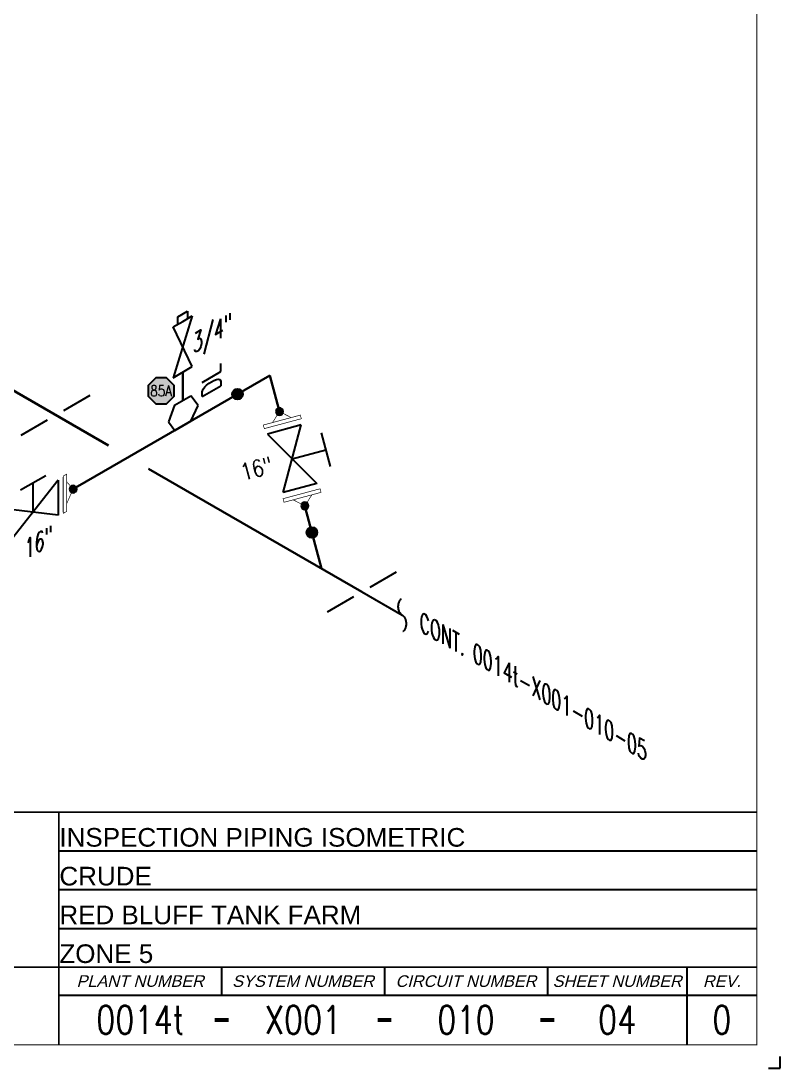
# Model space of a CAD drawing. Header units: inches. Extents: x 0 to 17.2, y 0 to 11.2.
# Drawn here: x 13.17 to 17.25, y 0 to 5.62 of the extents above; entities that cross this region are included whole.
import ezdxf
from ezdxf.enums import TextEntityAlignment as Align

# ---------------------------------------------------------------- set-up
doc = ezdxf.new("R2010")
doc.units = ezdxf.units.IN
doc.header["$MEASUREMENT"] = 0
doc.linetypes.add('HIDDEN2', pattern=[0.1875, 0.125, -0.0625])
for name, color, linetype in [('3', 1, 'Continuous'), ('BORDER', 3, 'Continuous'), ('BORDERTEXT', 7, 'Continuous'), ('COMP', 1, 'Continuous'), ('Continuation', 7, 'Continuous'), ('DL', 20, 'Continuous'), ('FITTINGS', 4, 'Continuous'), ('PART_PCML', 7, 'Continuous'), ('PIPE-ANNO', 150, 'HIDDEN2'), ('TEXT', 7, 'Continuous'), ('UNAS.PIPE', 251, 'Continuous'), ('WELD POINTS', 41, 'Continuous'), ('Welds', 7, 'Continuous')]:
    doc.layers.add(name, color=color, linetype=linetype)
doc.layers.add('PIPE', color=7, linetype='Continuous', lineweight=30)
doc.styles.add('FEASStandard', font='arial.ttf')
doc.styles.add('ISO30', font='simplex.shx', dxfattribs={"width": 0.85, "oblique": 30, "height": 0.075})
doc.styles.add('PART_Standard', font='romans', dxfattribs={"width": 0.8, "height": 0.09})
doc.styles.add('Richmond', font='arial.ttf')
doc.styles.add('SIMPLEX', font='ROMANS')

# ---------------------------------------------------------------- blocks, each defined once
blk = doc.blocks.new('Border')
at = {"layer": 'BORDER'}
for p, q in [((13.5, 1.2917), (17.25, 1.2917)), ((13.5, 1.0833), (17.25, 1.0833)), ((13.5, 0.875), (17.25, 0.875)), ((14.375, 0.6667), (14.375, 0.5173)), ((15.25, 0.6667), (15.25, 0.5173)), ((16.125, 0.6667), (16.125, 0.5173)), ((16.875, 0.6667), (16.875, 0.25)), ((13.5, 0.5173), (17.25, 0.5173))]:
    blk.add_line(p, q, dxfattribs=at)
at = {"layer": 'BORDER', "const_width": 0.005}
blk.add_lwpolyline([(0.25, 0.25), (17.25, 0.25), (17.25, 11.25), (0.25, 11.25)], close=True, dxfattribs=at)
at = {"layer": 'BORDER', "const_width": 0.00833}
for points in [[(17.25, 1.5), (0.25, 1.5)], [(13.5, 0.25), (13.5, 1.5)], [(13.225, 0.6667), (17.25, 0.6667)]]:
    blk.add_lwpolyline(points, dxfattribs=at)
at = {"layer": 'BORDERTEXT'}
blk.add_line((16.113, 0.3836), (16.125, 0.3836), dxfattribs=at)
at = {"layer": 'BORDERTEXT', "const_width": 0.0208}
for points in [[(14.3375, 0.3836), (14.4125, 0.3836)], [(15.2125, 0.3836), (15.2875, 0.3836)], [(16.0875, 0.3836), (16.1625, 0.3836)]]:
    blk.add_lwpolyline(points, dxfattribs=at)
at = {"layer": 'BORDERTEXT', "style": 'FEASStandard', "oblique": 15}
for s, p in [('PLANT NUMBER', (13.9375, 0.592)), ('SYSTEM NUMBER', (14.8125, 0.592)), ('CIRCUIT NUMBER', (15.6875, 0.592)), ('SHEET NUMBER', (16.5, 0.592)), ('REV.', (17.0625, 0.592))]:
    blk.add_text(s, height=0.0625, dxfattribs=at).set_placement(p, align=Align.MIDDLE)
blk = doc.blocks.new('BORDER TEXT')
at = {"layer": 'BORDERTEXT'}
for tag, p, height, style in [('API_PIPE_CLASS', (5.4645, 1.2542), 0.08, 'Richmond'), ('MATERIAL1', (12.263, 1.2111), 0.08, 'Richmond'), ('P&ID_#1', (0.25, 1.0831), 0.0625, 'FEASStandard'), ('LINE_#1', (1.4866, 1.0831), 0.0625, 'FEASStandard'), ('CVX_PIPE_SPEC', (5.4619, 1.0932), 0.08, 'Richmond'), ('MATERIAL2', (12.263, 1.0395), 0.08, 'Richmond'), ('OP_TEMP', (5.1687, 0.9325), 0.08, 'Richmond'), ('P&ID_#2', (0.25, 0.9224), 0.0625, 'FEASStandard'), ('LINE_#2', (1.4866, 0.9224), 0.0625, 'FEASStandard'), ('MATERIAL3', (12.263, 0.868), 0.08, 'Richmond'), ('FROM', (5.0146, 0.7718), 0.08, 'Richmond'), ('P&ID_#3', (0.25, 0.7617), 0.0625, 'FEASStandard'), ('LINE_#3', (1.4866, 0.7617), 0.0625, 'FEASStandard'), ('MATERIAL4', (12.263, 0.6965), 0.08, 'Richmond'), ('TO', (4.8543, 0.6112), 0.08, 'Richmond'), ('P&ID_#4', (0.25, 0.601), 0.0625, 'FEASStandard'), ('LINE_#4', (1.4866, 0.601), 0.0625, 'FEASStandard'), ('MATERIAL5', (12.263, 0.5249), 0.08, 'Richmond'), ('MISC', (4.9789, 0.4506), 0.08, 'Richmond'), ('P&ID_#5', (0.25, 0.4403), 0.0625, 'FEASStandard'), ('LINE_#5', (1.4866, 0.4403), 0.0625, 'FEASStandard'), ('INSULATION', (12.9278, 0.4142), 0.0625, 'FEASStandard'), ('P&ID_#6', (0.25, 0.2796), 0.0625, 'FEASStandard'), ('LINE_#6', (1.4866, 0.2796), 0.0625, 'FEASStandard'), ('PWHT', (12.9278, 0.2806), 0.0625, 'FEASStandard')]:
    blk.add_attdef(tag, p, '', height=height, dxfattribs=dict(at, style=style))
at = {"layer": 'BORDERTEXT', "style": 'FEASStandard'}
for tag, p in [('DR.BY', (11.075, 0.5625)), ('DR.BY_DATE', (11.95, 0.5625)), ('CHK_BY', (11.075, 0.3542)), ('CHK._BY_DATE', (11.95, 0.3542))]:
    blk.add_attdef(tag, text='', height=0.1, dxfattribs=at).set_placement(p, align=Align.MIDDLE_CENTER)
at = {"layer": 'BORDERTEXT', "style": 'PART_Standard', "width": 0.8}
for tag, p in [('PLANT_NUMBER', (13.9375, 0.3836)), ('SYSTEM_NUMBER', (14.8125, 0.3836)), ('CIRCUIT_NUMBER', (15.6875, 0.3836)), ('SHEET_NUMBER', (16.5, 0.3836)), ('REVISION', (17.0625, 0.3836))]:
    blk.add_attdef(tag, text='', height=0.15, dxfattribs=at).set_placement(p, align=Align.MIDDLE_CENTER)
blk = doc.blocks.new('Plant Info')
at = {"layer": 'BORDERTEXT', "style": 'FEASStandard'}
for tag, p in [('DWG_TYPE', (-0.6333, -0.0756)), ('SYSTEM_NAME', (-0.6333, -0.284)), ('PLANT_NAME', (-0.6333, -0.4923)), ('ZONE', (-0.6333, -0.7006))]:
    blk.add_attdef(tag, p, '', height=0.1, dxfattribs=at)
blk = doc.blocks.new('4_SUPPORT_I-BEAM_30')
at = {"color": 0, "linetype": 'ByBlock', "lineweight": -2}
for p, q in [((-0.0435, 0.0251), (-0.1857, 0.1072)), ((0.1857, -0.1072), (0.0435, -0.0251))]:
    blk.add_line(p, q, dxfattribs=at)
blk = doc.blocks.new('2_WELD_SINGLE_00')
at = {"linetype": 'ByBlock', "lineweight": -2}
h = blk.add_hatch(color=0, dxfattribs=at)
edge = h.paths.add_edge_path()
edge.add_arc((0, 0), 0.0286, 0, 360)
at = {"color": 0, "linetype": 'ByBlock', "lineweight": -2}
blk.add_circle((0, 0), 0.0286, dxfattribs=at)
blk = doc.blocks.new('3_VALVE_FLANGE_GATE_00')
at = {"color": 0, "linetype": 'ByBlock', "lineweight": -2}
blk.add_line((-0.0938, 0.1875), (0.0938, 0.1875), dxfattribs=at)
blk.add_wipeout([(-0.1949, -0.0938), (-0.1624, -0.0938), (0, 0), (0.1624, -0.0938), (0.1949, -0.0938), (0.1949, 0.0938), (0.1624, 0.0938), (0, 0), (-0.1624, 0.0938), (-0.1949, 0.0938)], dxfattribs=at)
for p, q in [((0, 0), (0, 0.1875)), ((-0.1949, 0.0938), (-0.1949, -0.0938)), ((-0.1624, 0.0938), (-0.1624, -0.0938)), ((-0.1624, -0.0938), (0.1624, 0.0938)), ((0.1624, -0.0938), (-0.1624, 0.0938)), ((0.1624, 0.0938), (0.1624, -0.0938)), ((0.1949, 0.0938), (0.1949, -0.0938))]:
    blk.add_line(p, q, dxfattribs=at)
blk = doc.blocks.new('A09')
at = {"layer": 'Welds'}
h = blk.add_hatch(color=256, dxfattribs=at)
h.dxf.hatch_style = 1
h.paths.add_polyline_path([(-0.03, 0, 1), (0.03, 0, 1)])
blk.add_circle((0, 0), 0.03, dxfattribs=at)
blk = doc.blocks.new('*U48')
blk.add_wipeout([(-0.0221, -0.0043), (-0.0221, -0.1073), (0.012, -0.1073), (0.0592, -0.0043), (0.012, 0.0986), (-0.0221, 0.0986)]).dxf.layer = 'COMP'
at = {"layer": 'COMP', "linetype": 'Continuous', "const_width": 0.00347}
blk.add_lwpolyline([(0.01, -0.1058), (0.01, 0.1001), (-0.01, 0.1001), (-0.01, -0.1058)], close=True, dxfattribs=at)
blk.add_lwpolyline([(0.01, -0.0549), (0.0572, -0.0029), (0.01, 0.0491)], dxfattribs=at)
at = {"layer": '3', "xscale": 0.65, "yscale": 0.65, "zscale": 0.65}
blk.add_blockref('A09', (0.0572, -0.0029), dxfattribs=at)
blk = doc.blocks.new('*U49')
blk.add_wipeout([(-0.0221, -0.0043), (-0.0221, -0.1073), (0.012, -0.1073), (0.0592, -0.0043), (0.012, 0.0986), (-0.0221, 0.0986)]).dxf.layer = 'COMP'
at = {"layer": 'COMP', "linetype": 'Continuous', "const_width": 0.00347}
blk.add_lwpolyline([(0.01, -0.1058), (0.01, 0.1001), (-0.01, 0.1001), (-0.01, -0.1058)], close=True, dxfattribs=at)
blk.add_lwpolyline([(0.01, -0.0549), (0.0572, -0.0029), (0.01, 0.0491)], dxfattribs=at)
at = {"layer": '3', "xscale": 0.65, "yscale": 0.65, "zscale": 0.65}
blk.add_blockref('A09', (0.0572, -0.0029), dxfattribs=at)
blk = doc.blocks.new('1_Text_00')
at = {"layer": 'TEXT', "style": 'PART_Standard', "width": 0.8}
blk.add_attdef('TEXT', (-0.062, -0.0144), '', height=0.09, dxfattribs=at)
blk = doc.blocks.new('O-let 1')
at = {"layer": 'FITTINGS', "linetype": 'ByBlock'}
for p, q in [((-0.0439, -0.0254), (0.0439, 0.0254)), ((0.0827, -0.0263), (0.0439, 0.0254)), ((-0.0439, -0.0254), (-0.0768, -0.1149)), ((0.0437, -0.1104), (0.0827, -0.0263)), ((-0.0428, -0.1603), (0.0437, -0.1104)), ((-0.0768, -0.1149), (-0.0428, -0.1603))]:
    blk.add_line(p, q, dxfattribs=at)
blk = doc.blocks.new('Bleeder Valve 3')
at = {"layer": 'FITTINGS', "linetype": 'ByBlock'}
for p, q in [((0.051, 0.3022), (-0.0515, -0.0297)), ((-0.0256, 0.2976), (0.0253, 0.3271)), ((-0.0256, 0.258), (-0.0256, 0.2976)), ((-0.0002, 0.2727), (0.051, 0.3022)), ((0.0253, 0.3271), (0.0253, 0.2874)), ((-0.0513, 0.2431), (-0.0002, 0.2727)), ((0.0515, 0.0297), (-0.0513, 0.2431)), ((-0.0515, -0.0297), (0.0515, 0.0297))]:
    blk.add_line(p, q, dxfattribs=at)
blk = doc.blocks.new('Bleeder 3')
at = {"layer": 'PIPE', "linetype": 'Continuous'}
blk.add_line((-0.0005, 0.1353), (-0.0005, 0.2878), dxfattribs=at)
for name, p in [('Bleeder Valve 3', (-0.0005, 0.2878)), ('O-let 1', (-0.0005, 0.1353))]:
    blk.add_blockref(name, p)
blk = doc.blocks.new('DL_Vert_330')
at = {"layer": 'DL', "style": 'ISO30', "oblique": 330, "width": 0.85}
blk.add_text('DL', height=0.1, rotation=90, dxfattribs=at).set_placement((0, 0))
blk = doc.blocks.new('1_Text_30')
at = {"layer": 'TEXT', "style": 'PART_Standard', "oblique": 30, "width": 0.8}
blk.add_attdef('TEXT', (0, 0), '', height=0.09, rotation=30, dxfattribs=at)
blk = doc.blocks.new('1_BREAK-PIPE_PIPE_00')
at = {"color": 0, "linetype": 'ByBlock', "lineweight": -2}
for centre, major_axis in [((-0.03, 0.092), (0, -0.101)), ((0.03, -0.092), (0, 0.101))]:
    blk.add_ellipse(centre, major_axis=major_axis, ratio=0.711978, start_param=0.427466, end_param=3.141593, dxfattribs=at)
blk = doc.blocks.new('1_Tilde_00')
at = {"layer": 'PIPE-ANNO', "xscale": -0.5000000000000001, "yscale": 0.5, "zscale": 0.5}
blk.add_blockref('1_BREAK-PIPE_PIPE_00', (0, 0), dxfattribs=at)
blk = doc.blocks.new('1_Cont_330')
at = {"layer": 'Continuation', "style": 'PART_Standard', "oblique": 330, "width": 0.8}
blk.add_attdef('CONT.', (0, 0), '', height=0.09, rotation=330, dxfattribs=at)
blk = doc.blocks.new('3_VALVE_FLANGE_GATE_30')
at = {"color": 0, "linetype": 'ByBlock', "lineweight": -2}
blk.add_wipeout([(-0.1624, -0.1875), (-0.1353, -0.1719), (0, 0), (0.1353, -0.0156), (0.1624, 0), (0.1624, 0.1875), (0.1353, 0.1719), (0, 0), (-0.1353, 0.0156), (-0.1624, 0)], dxfattribs=at)
for p, q in [((0.1353, 0.1719), (-0.1353, -0.1719)), ((0.0677, 0.1953), (-0.0677, 0.1172)), ((0.1353, 0.1719), (0.1353, -0.0156)), ((0.1624, 0.1875), (0.1624, 0)), ((0, 0), (0, 0.1563)), ((-0.1624, 0), (-0.1624, -0.1875)), ((-0.1353, 0.0156), (-0.1353, -0.1719)), ((0.1353, -0.0156), (-0.1353, 0.0156))]:
    blk.add_line(p, q, dxfattribs=at)
blk = doc.blocks.new('AM9A04')
at = {"linetype": 'Continuous', "const_width": 0.01}
blk.add_lwpolyline([(0, -0.289), (0, 0.289), (-0.05, 0.318), (-0.05, -0.26)], close=True, dxfattribs=at)
at = {"const_width": 0.01}
blk.add_lwpolyline([(-0.05, -0.144), (-0.15, 0.087), (-0.05, 0.202)], dxfattribs=at)
blk = doc.blocks.new('*U14')
blk.add_wipeout([(0.052, -0.03), (0.0173, -0.07), (0.0173, -0.1101), (0, -0.1001), (0, 0.1001), (0.0173, 0.0901), (0.0173, 0.05)]).dxf.layer = 'COMP'
at = {"layer": '3', "xscale": 0.65, "yscale": 0.65, "zscale": 0.65}
blk.add_blockref('A09', (0.052, -0.03), dxfattribs=at)
at = {"layer": 'COMP', "xscale": 0.3466300616258731, "yscale": 0.3466300616258731, "zscale": 0.3466300616258731, "rotation": 180}
blk.add_blockref('AM9A04', (0, 0), dxfattribs=at)
blk = doc.blocks.new('PART_PCML')
blk.add_hatch(color=0).paths.add_polyline_path([(-0.0699, -0.029), (-0.029, -0.0699), (0.029, -0.0699), (0.0699, -0.029), (0.0699, 0.029), (0.029, 0.0699), (-0.029, 0.0699), (-0.0699, 0.029)])
at = {"color": 7, "const_width": 0.009}
blk.add_lwpolyline([(-0.0699, 0.029), (-0.029, 0.0699), (0.029, 0.0699), (0.0699, 0.029), (0.0699, -0.029), (0.029, -0.0699), (-0.029, -0.0699), (-0.0699, -0.029), (-0.0699, 0.029), (-0.029, 0.0699)], dxfattribs=at)
at = {"color": 18, "true_color": 0x000000}
blk.add_lwpolyline([(-0.029, 0.0699), (-0.0699, 0.029), (-0.0699, -0.029), (-0.029, -0.0699), (0.029, -0.0699), (0.0699, -0.029), (0.0699, 0.029), (0.029, 0.0699)], close=True, dxfattribs=at)
at = {"color": 7, "true_color": 0xffffff, "style": 'SIMPLEX', "width": 0.8, "flags": 1}
for tag, p in [('CIRCUIT', (-0.0939, 0.0889)), ('DM', (-0.0527, -0.1332)), ('TYPE', (-0.0749, -0.2043))]:
    blk.add_attdef(tag, p, '', height=0.0586, dxfattribs=at)
at = {"color": 7, "true_color": 0xffffff, "style": 'SIMPLEX', "width": 0.8}
blk.add_attdef('DMDISP', text='', height=0.0586, dxfattribs=at).set_placement((0, 0), align=Align.MIDDLE_CENTER)

msp = doc.modelspace()

# ---------------------------------------------------------------- linework, layer by layer
for p, q in [((17.25, 0), (17.25, 0.0625)), ((17.1875, 0), (17.25, 0))]:
    msp.add_line(p, q)
at = {"layer": 'PIPE'}
for p, q in [((4.9363, 8.3705), (13.6414, 3.3446)), ((14.5092, 3.7206), (12.6913, 2.671)), ((14.7872, 2.6831), (14.5092, 3.7206)), ((13.8579, 3.2196), (15.0037, 2.5581))]:
    msp.add_line(p, q, dxfattribs=at)
at = {"layer": 'UNAS.PIPE'}
msp.add_line((15.0037, 2.5581), (15.2202, 2.4331), dxfattribs=at)

# ---------------------------------------------------------------- block references
at = {"layer": 'BORDER'}
msp.add_blockref('Border', (-0.125, -0.125), dxfattribs=at)
at = {"layer": 'BORDERTEXT'}
msp.add_blockref('Plant Info', (14.0116, 1.265), dxfattribs=at).add_auto_attribs({'DWG_TYPE': 'INSPECTION PIPING ISOMETRIC', 'SYSTEM_NAME': 'CRUDE', 'PLANT_NAME': 'RED BLUFF TANK FARM', 'ZONE': 'ZONE 5'})
ref = msp.add_blockref('BORDER TEXT', (-0.125, -0.125), dxfattribs=at)
ref.add_attrib('REVISION', '0', dxfattribs={"height": 0.15, "style": 'PART_Standard', "width": 0.8}).set_placement((16.9375, 0.2586), align=Align.MIDDLE_CENTER)
ref.add_attrib('SHEET_NUMBER', '04', dxfattribs={"height": 0.15, "style": 'PART_Standard', "width": 0.8}).set_placement((16.375, 0.2586), align=Align.MIDDLE_CENTER)
ref.add_attrib('CIRCUIT_NUMBER', '010', dxfattribs={"height": 0.15, "style": 'PART_Standard', "width": 0.8}).set_placement((15.5625, 0.2586), align=Align.MIDDLE_CENTER)
ref.add_attrib('SYSTEM_NUMBER', 'X001', dxfattribs={"height": 0.15, "style": 'PART_Standard', "width": 0.8}).set_placement((14.6875, 0.2586), align=Align.MIDDLE_CENTER)
ref.add_attrib('PLANT_NUMBER', '0014t', dxfattribs={"height": 0.15, "style": 'PART_Standard', "width": 0.8}).set_placement((13.8125, 0.2586), align=Align.MIDDLE_CENTER)
at = {"layer": 'Continuation'}
msp.add_blockref('1_Cont_330', (15.3131, 2.3506), dxfattribs=at).add_auto_attribs({'CONT.': 'CONT. 0014t-X001-010-05'})
at = {"layer": 'DL'}
msp.add_blockref('DL_Vert_330', (14.2455, 3.6502), dxfattribs=at)
at = {"layer": 'FITTINGS'}
msp.add_blockref('Bleeder 3', (14.0414, 3.4505), dxfattribs=at)
at = {"layer": 'FITTINGS', "xscale": -1}
for p in [(13.3586, 3.5078), (15.0037, 2.5581)]:
    msp.add_blockref('4_SUPPORT_I-BEAM_30', p, dxfattribs=at)
at = {"layer": 'PART_PCML', "color": 13}
msp.add_blockref('PART_PCML', (13.9251, 3.6382), dxfattribs=at).add_auto_attribs({'DMDISP': '85A'})
at = {"layer": 'PIPE-ANNO'}
msp.add_blockref('1_Tilde_00', (15.2202, 2.4331), dxfattribs=at)
at = {"layer": 'TEXT'}
msp.add_blockref('1_Text_30', (14.0963, 3.8363), dxfattribs=at).add_auto_attribs({'TEXT': '3/4"'})
at = {"layer": 'WELD POINTS'}
for p in [(14.3352, 3.6201), (14.7352, 2.8771)]:
    msp.add_blockref('2_WELD_SINGLE_00', p, dxfattribs=at)

# ---------------------------------------------------------------- next in the draw order: block references
at = {"layer": 'FITTINGS', "yscale": -1, "rotation": 105.0000000000004}
msp.add_blockref('3_VALVE_FLANGE_GATE_00', (14.629, 3.2734), dxfattribs=at)
at = {"layer": 'FITTINGS'}
msp.add_blockref('3_VALVE_FLANGE_GATE_30', (13.2374, 2.9863), dxfattribs=at)

# ---------------------------------------------------------------- next in the draw order: block references
at = {"layer": 'COMP', "ltscale": 0.65, "xscale": -1}
for name, p, rotation in [('*U48', (14.5788, 3.472), 285.0000000000005), ('*U14', (13.3998, 3.0801), 180), ('*U49', (14.6793, 3.0748), 105.0000000000004)]:
    msp.add_blockref(name, p, dxfattribs=dict(at, rotation=rotation))
at = {"layer": 'TEXT'}
ref = msp.add_blockref('1_Text_00', (14.817, 3.2901), dxfattribs=dict(at, rotation=15.00000000000046))
ref.add_attrib('TEXT', '16"', (14.3662, 3.1543), dxfattribs={"height": 0.09, "rotation": 15, "style": 'PART_Standard', "width": 0.8})
msp.add_blockref('1_Text_30', (13.1921, 2.7293), dxfattribs=at).add_auto_attribs({'TEXT': '16"'})

doc.saveas('drawing.dxf')
